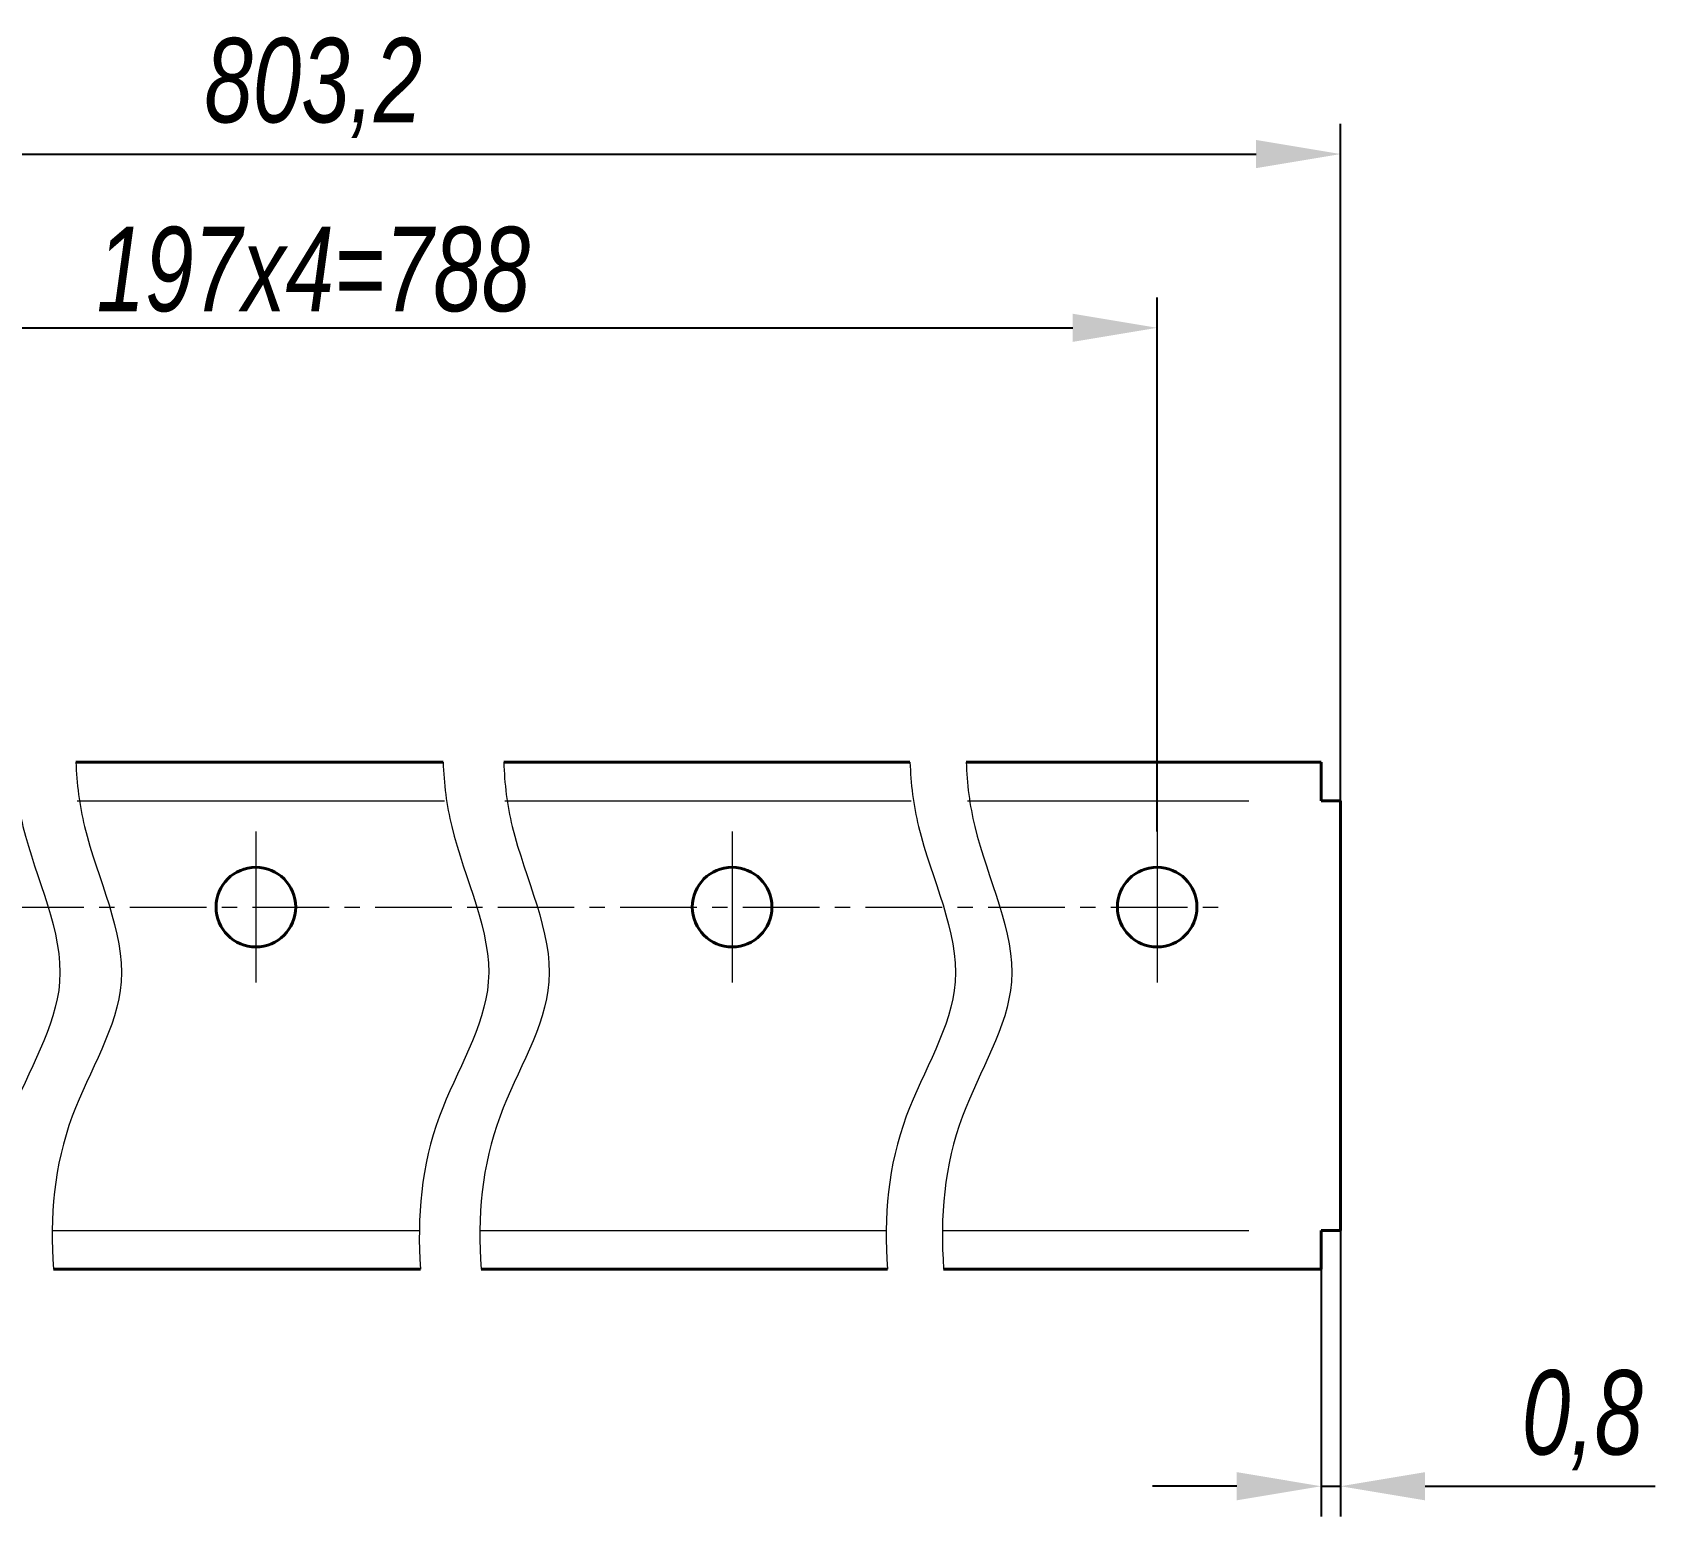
# Model space of a CAD drawing. Header units: millimetres. Extents: x 12064 to 35004, y -6103 to -2658.
# Drawn here: x 30809.5 to 30877, y -2983.3 to -2921.8 of the extents above; entities that cross this region are included whole.
import ezdxf

# ---------------------------------------------------------------- set-up
doc = ezdxf.new("R2010")
doc.units = ezdxf.units.MM
doc.linetypes.add('LT_03', pattern=[20.32, 12.7, -2.54, 2.54, -2.54])
for name, color, linetype, lineweight in [('Layer_04', 7, 'Continuous', 40), ('Layer_09', 1, 'Continuous', 15), ('Layer_10', 6, 'Continuous', 15), ('Layer_11', 1, 'LT_03', 15)]:
    doc.layers.add(name, color=color, linetype=linetype, lineweight=lineweight)
doc.styles.add('Style_01', font='ARIALNI.TTF', dxfattribs={"width": 0.9, "height": 3.5})
doc.dimstyles.new('DimStyle_01', dxfattribs={"dimtxt": 3.5, "dimasz": 3.5, "dimexe": 1.25, "dimexo": 0, "dimtad": 1, "dimdec": 1, "dimtxsty": 'Style_01', "dimcen": 2.5, "dimazin": 3, "dimtfac": 1, "dimtdec": 1, "dimtmove": 0, "dimatfit": 3})
doc.dimstyles.new('DimStyle_02', dxfattribs={"dimtxt": 3.5, "dimasz": 3.5, "dimexe": 1.25, "dimexo": 0, "dimtad": 1, "dimdec": 1, "dimtxsty": 'Style_01', "dimcen": 0, "dimazin": 3, "dimtfac": 1, "dimtdec": 1, "dimtmove": 0, "dimatfit": 3})

# ---------------------------------------------------------------- blocks, each defined once
blk = doc.blocks.new('*D2595')
at = {"layer": 'Defpoints', "color": 0, "ltscale": 0.5}
for p in [(30856.1, -2934.04), (30786.18, -2954.916), (30856.1, -2954.916)]:
    blk.add_point(p, dxfattribs=at)
at = {"layer": 'Layer_09', "color": 0, "lineweight": -2, "ltscale": 0.5}
for p, q in [((30786.18, -2954.916), (30786.18, -2932.79)), ((30856.1, -2954.916), (30856.1, -2932.79)), ((30789.68, -2934.04), (30852.6, -2934.04))]:
    blk.add_line(p, q, dxfattribs=at)
at = {"layer": 'Layer_09', "color": 0, "ltscale": 0.5}
for points in [[(30789.68, -2933.456), (30789.68, -2934.623), (30786.18, -2934.04)], [(30852.6, -2933.456), (30852.6, -2934.623), (30856.1, -2934.04)]]:
    blk.add_solid(points, dxfattribs=at)
at = {"layer": 'Layer_09', "color": 0, "ltscale": 0.5, "insert": (30821.14, -2931.628), "char_height": 3.5, "attachment_point": 5, "style": 'Style_01'}
blk.add_mtext('197x4=788', dxfattribs=at)
blk = doc.blocks.new('*D2644')
at = {"layer": 'Defpoints', "color": 0, "ltscale": 0.5}
for p in [(30863.7, -2926.84), (30778.58, -2953.64), (30863.7, -2953.64)]:
    blk.add_point(p, dxfattribs=at)
at = {"layer": 'Layer_09', "color": 0, "lineweight": -2, "ltscale": 0.5}
for p, q in [((30778.58, -2953.64), (30778.58, -2925.59)), ((30863.7, -2953.64), (30863.7, -2925.59)), ((30782.08, -2926.84), (30860.2, -2926.84))]:
    blk.add_line(p, q, dxfattribs=at)
at = {"layer": 'Layer_09', "color": 0, "ltscale": 0.5}
for points in [[(30782.08, -2926.256), (30782.08, -2927.423), (30778.58, -2926.84)], [(30860.2, -2926.256), (30860.2, -2927.423), (30863.7, -2926.84)]]:
    blk.add_solid(points, dxfattribs=at)
at = {"layer": 'Layer_09', "color": 0, "ltscale": 0.5, "insert": (30821.14, -2924.104), "char_height": 3.5, "attachment_point": 5, "style": 'Style_01'}
blk.add_mtext('803,2', dxfattribs=at)
blk = doc.blocks.new('*D2590')
at = {"layer": 'Defpoints', "color": 0, "ltscale": 0.5}
for p in [(30863.7, -2971.44), (30862.9, -2973.04), (30863.7, -2982.038)]:
    blk.add_point(p, dxfattribs=at)
at = {"layer": 'Layer_09', "color": 0, "lineweight": -2, "ltscale": 0.5}
for p, q in [((30863.7, -2971.44), (30863.7, -2983.288)), ((30862.9, -2973.04), (30862.9, -2983.288)), ((30859.4, -2982.038), (30855.9, -2982.038)), ((30862.9, -2982.038), (30863.7, -2982.038)), ((30867.2, -2982.038), (30876.739, -2982.038))]:
    blk.add_line(p, q, dxfattribs=at)
at = {"layer": 'Layer_09', "color": 0, "ltscale": 0.5}
for points in [[(30859.4, -2981.454), (30859.4, -2982.621), (30862.9, -2982.038)], [(30867.2, -2981.454), (30867.2, -2982.621), (30863.7, -2982.038)]]:
    blk.add_solid(points, dxfattribs=at)
at = {"layer": 'Layer_09', "color": 0, "ltscale": 0.5, "insert": (30873.72, -2979.302), "char_height": 3.5, "attachment_point": 5, "style": 'Style_01'}
blk.add_mtext('0,8', dxfattribs=at)

msp = doc.modelspace()

# ---------------------------------------------------------------- linework, layer by layer
at = {"layer": 'Layer_04'}
for p, q in [((30811.303, -2952.04), (30826.517, -2952.04)), ((30829.027, -2952.04), (30845.859, -2952.04)), ((30848.189, -2952.04), (30862.9, -2952.04)), ((30862.9, -2953.64), (30863.7, -2953.64)), ((30862.9, -2971.44), (30863.7, -2971.44)), ((30810.368, -2973.04), (30825.582, -2973.04)), ((30828.091, -2973.04), (30844.924, -2973.04)), ((30847.254, -2973.04), (30862.9, -2973.04))]:
    msp.add_line(p, q, dxfattribs=at)
at = {"layer": 'Layer_04', "ltscale": 0.5}
for p, q in [((30862.9, -2953.64), (30862.9, -2952.04)), ((30863.7, -2953.64), (30863.7, -2971.44)), ((30862.9, -2973.04), (30862.9, -2971.44))]:
    msp.add_line(p, q, dxfattribs=at)
at = {"layer": 'Layer_04'}
for centre in [(30818.759, -2958.04), (30838.488, -2958.04), (30856.1, -2958.04)]:
    msp.add_circle(centre, 1.65, dxfattribs=at)
at = {"layer": 'Layer_10', "ltscale": 0.5}
for p, q in [((30811.352, -2953.64), (30826.567, -2953.64)), ((30829.076, -2953.64), (30845.908, -2953.64)), ((30848.238, -2953.64), (30859.9, -2953.64)), ((30810.325, -2971.44), (30825.539, -2971.44)), ((30828.048, -2971.44), (30844.881, -2971.44)), ((30847.211, -2971.44), (30859.9, -2971.44))]:
    msp.add_line(p, q, dxfattribs=at)
for points in [[(30808.754, -2952.04), (30808.784, -2952.927), (30809.167, -2955.996), (30811.811, -2960.987), (30807.999, -2966.824), (30807.661, -2970.88), (30807.819, -2973.04)], [(30811.303, -2952.04), (30811.333, -2952.927), (30811.716, -2955.996), (30814.36, -2960.987), (30810.548, -2966.824), (30810.21, -2970.88), (30810.368, -2973.04)], [(30826.517, -2952.04), (30826.547, -2952.927), (30826.93, -2955.996), (30829.574, -2960.987), (30825.762, -2966.824), (30825.424, -2970.88), (30825.582, -2973.04)], [(30829.027, -2952.04), (30829.056, -2952.927), (30829.439, -2955.996), (30832.083, -2960.987), (30828.271, -2966.824), (30827.933, -2970.88), (30828.091, -2973.04)], [(30845.859, -2952.04), (30845.889, -2952.927), (30846.272, -2955.996), (30848.916, -2960.987), (30845.104, -2966.824), (30844.766, -2970.88), (30844.924, -2973.04)], [(30848.189, -2952.04), (30848.218, -2952.927), (30848.602, -2955.996), (30851.245, -2960.987), (30847.434, -2966.824), (30847.096, -2970.88), (30847.254, -2973.04)]]:
    msp.add_open_spline(points, degree=3, knots=[10.178759, 10.178759, 10.178759, 10.178759, 12.869466, 19.49088, 25.408075, 31.898941, 31.898941, 31.898941, 31.898941], dxfattribs=at)
at = {"layer": 'Layer_11', "ltscale": 0.5}
for p, q in [((30818.759, -2954.916), (30818.759, -2961.163)), ((30838.488, -2954.916), (30838.488, -2961.163)), ((30856.1, -2954.916), (30856.1, -2961.163))]:
    msp.add_line(p, q, dxfattribs=at)
at = {"layer": 'Layer_11', "ltscale": 0.25}
msp.add_line((30783.057, -2958.04), (30859.223, -2958.04), dxfattribs=at)

# ---------------------------------------------------------------- dimensions: what is measured, and where the dimension line sits
at = {"layer": 'Layer_09', "ltscale": 0.5}
for base, p1, p2, text, picture, middle in [((30863.7, -2926.84), (30778.58, -2953.64), (30863.7, -2953.64), '803,2', '*D2644', (30821.14, -2924.104)), ((30856.1, -2934.04), (30786.18, -2954.916), (30856.1, -2954.916), '197x4=788', '*D2595', (30821.14, -2931.628))]:
    dim = msp.add_linear_dim(base=base, p1=p1, p2=p2, text=text, dimstyle='DimStyle_01', dxfattribs=at)
    dim.commit()
    dim.dimension.update_dxf_attribs({"geometry": picture, "text_midpoint": middle})
dim = msp.add_linear_dim(base=(30863.7, -2982.038), p1=(30862.9, -2973.04), p2=(30863.7, -2971.44), dimstyle='DimStyle_02', dxfattribs=at)
dim.commit()
dim.dimension.update_dxf_attribs({"geometry": '*D2590', "text_midpoint": (30873.72, -2979.302)})

doc.saveas('drawing.dxf')
